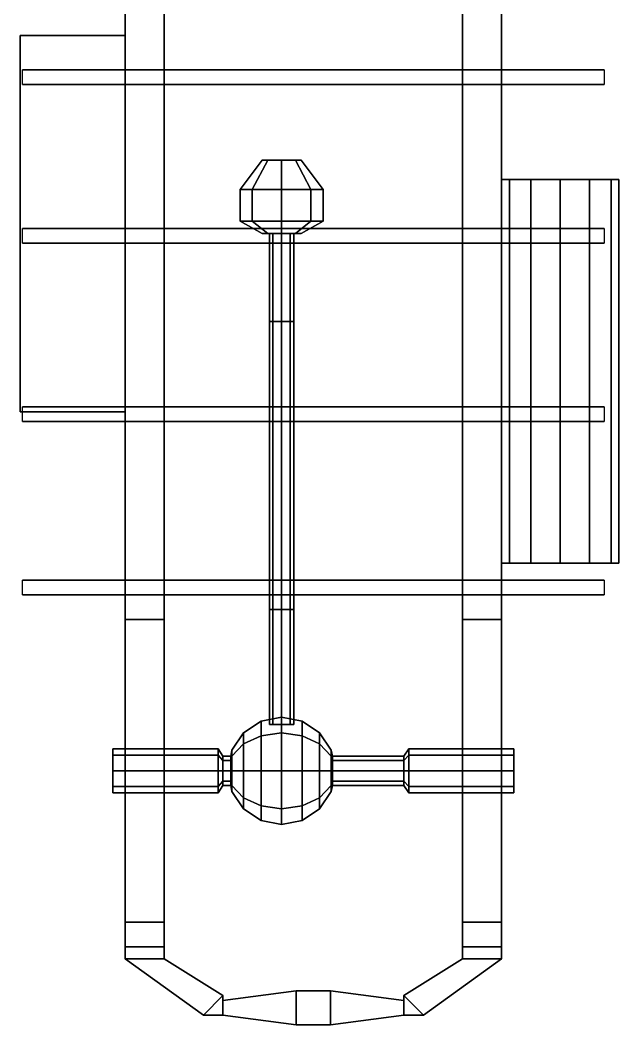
# Model space of a CAD drawing. Extents: x -1.2 to 1.25, y -3.04 to 3.27.
# Drawn here: x -1.2 to 1.25, y -3.04 to 1.073 of the extents above; entities that cross this region are included whole.
import ezdxf

# ---------------------------------------------------------------- set-up
doc = ezdxf.new("R2010")
doc.units = 0
doc.layers.add('FRAME', color=5, linetype='CONTINUOUS')

msp = doc.modelspace()

# ---------------------------------------------------------------- linework, layer by layer
at = {"layer": 'FRAME'}
for points in [[(-0.77, 2.84, 1.2), (-0.77, 2.84, 0.99), (-0.77, -2.77, 0.99), (-0.77, -2.77, 1.2)], [(-0.77, -2.77, 0.99), (-0.77, 2.84, 0.99), (-0.61, 2.68, 0.99), (-0.61, -2.77, 0.99)], [(0.61, -2.77, 0.99), (0.61, 2.68, 0.99), (0.77, 2.84, 0.99), (0.77, -2.77, 0.99)], [(0.77, -2.77, 0.99), (0.77, 2.84, 0.99), (0.77, 2.84, 1.2), (0.77, -2.77, 1.2)], [(-0.61, -2.77, 0.99), (-0.61, 2.68, 0.99), (-0.61, 2.68, 1.2), (-0.61, -2.77, 1.2)], [(0.61, 2.68, 1.2), (0.61, 2.68, 0.99), (0.61, -2.77, 0.99), (0.61, -2.77, 1.2)], [(-0.77, 2.56, 1.37), (-0.77, 2.56, 1.2), (-0.77, -1.28, 1.2), (-0.77, -1.28, 1.37)], [(-0.61, -1.28, 1.37), (-0.61, 2.56, 1.37), (-0.77, 2.56, 1.37), (-0.77, -1.28, 1.37)], [(-0.61, -1.28, 1.2), (-0.61, 2.56, 1.2), (-0.61, 2.56, 1.37), (-0.61, -1.28, 1.37)], [(0.61, 2.56, 1.37), (0.61, 2.56, 1.2), (0.61, -1.28, 1.2), (0.61, -1.28, 1.37)], [(0.77, -1.28, 1.37), (0.77, 2.56, 1.37), (0.61, 2.56, 1.37), (0.61, -1.28, 1.37)], [(0.77, -1.28, 1.2), (0.77, 2.56, 1.2), (0.77, 2.56, 1.37), (0.77, -1.28, 1.37)], [(-1.2, 1.01, 1.31), (-1.2, 1.01, 1.06), (-1.2, -0.53, 1.06), (-1.2, -0.53, 1.31)], [(-0.77, 1.01, 1.31), (-0.77, 1.01, 1.06), (-1.2, 1.01, 1.06), (-1.2, 1.01, 1.31)], [(-1.2, -0.53, 1.06), (-1.2, 1.01, 1.06), (-0.77, 1.01, 1.06), (-0.77, -0.53, 1.06)], [(-0.77, -0.53, 1.31), (-0.77, 1.01, 1.31), (-1.2, 1.01, 1.31), (-1.2, -0.53, 1.31)], [(-0.77, -0.53, 1.2), (-0.77, 1.01, 1.2), (-0.77, 1.01, 1.31), (-0.77, -0.53, 1.31)], [(1.19, 0.87, 1.56), (0.77, 0.87, 1.37), (-0.77, 0.87, 1.37), (-1.19, 0.87, 1.56)], [(-1.19, 0.87, 1.56), (-0.77, 0.87, 1.37), (-0.77, 0.81, 1.37), (-1.19, 0.81, 1.56)], [(0.77, 0.81, 1.37), (0.77, 0.87, 1.37), (1.19, 0.87, 1.56), (1.19, 0.81, 1.56)], [(-1.19, 0.81, 1.56), (-0.77, 0.81, 1.37), (0.77, 0.81, 1.37), (1.19, 0.81, 1.56)], [(-0.3, 0.38, 0.77), (-0.2502, 0.38, 0.8902), (-0.1866, 0.5, 0.8266), (-0.21, 0.5, 0.77)], [(-0.2502, 0.38, 0.6498), (-0.3, 0.38, 0.77), (-0.21, 0.5, 0.77), (-0.1866, 0.5, 0.7134)], [(-0.2502, 0.38, 0.8902), (-0.13, 0.38, 0.94), (-0.13, 0.5, 0.85), (-0.1866, 0.5, 0.8266)], [(-0.13, 0.38, 0.6), (-0.2502, 0.38, 0.6498), (-0.1866, 0.5, 0.7134), (-0.13, 0.5, 0.69)], [(-0.1866, 0.5, 0.8266), (-0.05, 0.5, 0.77), (-0.0734, 0.5, 0.7134), (-0.21, 0.5, 0.77)], [(-0.21, 0.5, 0.77), (-0.0734, 0.5, 0.7134), (-0.13, 0.5, 0.69), (-0.1866, 0.5, 0.7134)], [(-0.13, 0.5, 0.85), (-0.0734, 0.5, 0.8266), (-0.05, 0.5, 0.77), (-0.1866, 0.5, 0.8266)], [(-0.13, 0.38, 0.94), (-0.0098, 0.38, 0.8902), (-0.0734, 0.5, 0.8266), (-0.13, 0.5, 0.85)], [(-0.0098, 0.38, 0.6498), (-0.13, 0.38, 0.6), (-0.13, 0.5, 0.69), (-0.0734, 0.5, 0.7134)], [(-0.0098, 0.38, 0.8902), (0.04, 0.38, 0.77), (-0.05, 0.5, 0.77), (-0.0734, 0.5, 0.8266)], [(0.04, 0.38, 0.77), (-0.0098, 0.38, 0.6498), (-0.0734, 0.5, 0.7134), (-0.05, 0.5, 0.77)], [(0.77, -1.15, 1), (0.8022, -1.15, 1.12), (0.8022, 0.42, 1.12), (0.77, 0.42, 1)], [(0.8022, -1.15, 0.88), (0.77, -1.15, 1), (0.77, 0.42, 1), (0.8022, 0.42, 0.88)], [(0.8022, 0.42, 1.12), (1.13, 0.42, 0.7922), (1.01, 0.42, 0.76), (0.77, 0.42, 1)], [(0.77, 0.42, 1), (1.01, 0.42, 0.76), (0.89, 0.42, 0.7922), (0.8022, 0.42, 0.88)], [(0.8022, -1.15, 1.12), (0.89, -1.15, 1.2078), (0.89, 0.42, 1.2078), (0.8022, 0.42, 1.12)], [(0.89, -1.15, 0.7922), (0.8022, -1.15, 0.88), (0.8022, 0.42, 0.88), (0.89, 0.42, 0.7922)], [(0.89, 0.42, 1.2078), (1.2178, 0.42, 0.88), (1.13, 0.42, 0.7922), (0.8022, 0.42, 1.12)], [(0.89, -1.15, 1.2078), (1.01, -1.15, 1.24), (1.01, 0.42, 1.24), (0.89, 0.42, 1.2078)], [(1.01, -1.15, 0.76), (0.89, -1.15, 0.7922), (0.89, 0.42, 0.7922), (1.01, 0.42, 0.76)], [(1.01, 0.42, 1.24), (1.25, 0.42, 1), (1.2178, 0.42, 0.88), (0.89, 0.42, 1.2078)], [(1.01, -1.15, 1.24), (1.13, -1.15, 1.2078), (1.13, 0.42, 1.2078), (1.01, 0.42, 1.24)], [(1.13, -1.15, 0.7922), (1.01, -1.15, 0.76), (1.01, 0.42, 0.76), (1.13, 0.42, 0.7922)], [(1.13, 0.42, 1.2078), (1.2178, 0.42, 1.12), (1.25, 0.42, 1), (1.01, 0.42, 1.24)], [(1.13, -1.15, 1.2078), (1.2178, -1.15, 1.12), (1.2178, 0.42, 1.12), (1.13, 0.42, 1.2078)], [(1.2178, -1.15, 0.88), (1.13, -1.15, 0.7922), (1.13, 0.42, 0.7922), (1.2178, 0.42, 0.88)], [(1.2178, -1.15, 1.12), (1.25, -1.15, 1), (1.25, 0.42, 1), (1.2178, 0.42, 1.12)], [(1.25, -1.15, 1), (1.2178, -1.15, 0.88), (1.2178, 0.42, 0.88), (1.25, 0.42, 1)], [(-0.3, 0.25, 0.77), (-0.2502, 0.25, 0.8902), (-0.2502, 0.38, 0.8902), (-0.3, 0.38, 0.77)], [(-0.2502, 0.25, 0.6498), (-0.3, 0.25, 0.77), (-0.3, 0.38, 0.77), (-0.2502, 0.38, 0.6498)], [(-0.2502, 0.25, 0.8902), (-0.13, 0.25, 0.94), (-0.13, 0.38, 0.94), (-0.2502, 0.38, 0.8902)], [(-0.13, 0.25, 0.6), (-0.2502, 0.25, 0.6498), (-0.2502, 0.38, 0.6498), (-0.13, 0.38, 0.6)], [(-0.13, 0.25, 0.94), (-0.0098, 0.25, 0.8902), (-0.0098, 0.38, 0.8902), (-0.13, 0.38, 0.94)], [(-0.0098, 0.25, 0.6498), (-0.13, 0.25, 0.6), (-0.13, 0.38, 0.6), (-0.0098, 0.38, 0.6498)], [(-0.0098, 0.25, 0.8902), (0.04, 0.25, 0.77), (0.04, 0.38, 0.77), (-0.0098, 0.38, 0.8902)], [(0.04, 0.25, 0.77), (-0.0098, 0.25, 0.6498), (-0.0098, 0.38, 0.6498), (0.04, 0.38, 0.77)], [(-0.3, 0.25, 0.77), (-0.2502, 0.25, 0.6498), (-0.1866, 0.2, 0.7134), (-0.21, 0.2, 0.77)], [(-0.2502, 0.25, 0.8902), (-0.3, 0.25, 0.77), (-0.21, 0.2, 0.77), (-0.1866, 0.2, 0.8266)], [(-0.2502, 0.25, 0.6498), (-0.13, 0.25, 0.6), (-0.13, 0.2, 0.69), (-0.1866, 0.2, 0.7134)], [(-0.13, 0.25, 0.94), (-0.2502, 0.25, 0.8902), (-0.1866, 0.2, 0.8266), (-0.13, 0.2, 0.85)], [(-0.13, 0.25, 0.6), (-0.0098, 0.25, 0.6498), (-0.0734, 0.2, 0.7134), (-0.13, 0.2, 0.69)], [(-0.0098, 0.25, 0.8902), (-0.13, 0.25, 0.94), (-0.13, 0.2, 0.85), (-0.0734, 0.2, 0.8266)], [(-0.0098, 0.25, 0.6498), (0.04, 0.25, 0.77), (-0.05, 0.2, 0.77), (-0.0734, 0.2, 0.7134)], [(0.04, 0.25, 0.77), (-0.0098, 0.25, 0.8902), (-0.0734, 0.2, 0.8266), (-0.05, 0.2, 0.77)], [(1.19, 0.22, 1.56), (0.77, 0.22, 1.37), (-0.77, 0.22, 1.37), (-1.19, 0.22, 1.56)], [(-1.19, 0.22, 1.56), (-0.77, 0.22, 1.37), (-0.77, 0.16, 1.37), (-1.19, 0.16, 1.56)], [(0.77, 0.16, 1.37), (0.77, 0.22, 1.37), (1.19, 0.22, 1.56), (1.19, 0.16, 1.56)], [(-0.21, 0.2, 0.77), (-0.1866, 0.2, 0.7134), (-0.1654, 0.2, 0.7346), (-0.18, 0.2, 0.77)], [(-0.1866, 0.2, 0.8266), (-0.21, 0.2, 0.77), (-0.18, 0.2, 0.77), (-0.1654, 0.2, 0.8054)], [(-0.1866, 0.2, 0.7134), (-0.13, 0.2, 0.69), (-0.13, 0.2, 0.72), (-0.1654, 0.2, 0.7346)], [(-0.13, 0.2, 0.85), (-0.1866, 0.2, 0.8266), (-0.1654, 0.2, 0.8054), (-0.13, 0.2, 0.82)], [(-0.18, -0.16, 0.77), (-0.1654, -0.16, 0.8054), (-0.1654, 0.2, 0.8054), (-0.18, 0.2, 0.77)], [(-0.1654, -0.16, 0.7346), (-0.18, -0.16, 0.77), (-0.18, 0.2, 0.77), (-0.1654, 0.2, 0.7346)], [(-0.1654, -0.16, 0.8054), (-0.13, -0.16, 0.82), (-0.13, 0.2, 0.82), (-0.1654, 0.2, 0.8054)], [(-0.13, -0.16, 0.72), (-0.1654, -0.16, 0.7346), (-0.1654, 0.2, 0.7346), (-0.13, 0.2, 0.72)], [(-0.13, -0.16, 0.82), (-0.0946, -0.16, 0.8054), (-0.0946, 0.2, 0.8054), (-0.13, 0.2, 0.82)], [(-0.0946, -0.16, 0.7346), (-0.13, -0.16, 0.72), (-0.13, 0.2, 0.72), (-0.0946, 0.2, 0.7346)], [(-0.0734, 0.2, 0.8266), (-0.13, 0.2, 0.85), (-0.13, 0.2, 0.82), (-0.0946, 0.2, 0.8054)], [(-0.13, 0.2, 0.69), (-0.0734, 0.2, 0.7134), (-0.0946, 0.2, 0.7346), (-0.13, 0.2, 0.72)], [(-0.0946, -0.16, 0.8054), (-0.08, -0.16, 0.77), (-0.08, 0.2, 0.77), (-0.0946, 0.2, 0.8054)], [(-0.08, -0.16, 0.77), (-0.0946, -0.16, 0.7346), (-0.0946, 0.2, 0.7346), (-0.08, 0.2, 0.77)], [(-0.05, 0.2, 0.77), (-0.0734, 0.2, 0.8266), (-0.0946, 0.2, 0.8054), (-0.08, 0.2, 0.77)], [(-0.0734, 0.2, 0.7134), (-0.05, 0.2, 0.77), (-0.08, 0.2, 0.77), (-0.0946, 0.2, 0.7346)], [(-1.19, 0.16, 1.56), (-0.77, 0.16, 1.37), (0.77, 0.16, 1.37), (1.19, 0.16, 1.56)], [(-0.18, -1.34, 0.66), (-0.1654, -1.34, 0.6954), (-0.1654, -0.16, 0.8054), (-0.18, -0.16, 0.77)], [(-0.1654, -1.34, 0.6246), (-0.18, -1.34, 0.66), (-0.18, -0.16, 0.77), (-0.1654, -0.16, 0.7346)], [(-0.1654, -1.34, 0.6954), (-0.13, -1.34, 0.71), (-0.13, -0.16, 0.82), (-0.1654, -0.16, 0.8054)], [(-0.13, -1.34, 0.61), (-0.1654, -1.34, 0.6246), (-0.1654, -0.16, 0.7346), (-0.13, -0.16, 0.72)], [(-0.13, -1.34, 0.71), (-0.0946, -1.34, 0.6954), (-0.0946, -0.16, 0.8054), (-0.13, -0.16, 0.82)], [(-0.0946, -1.34, 0.6246), (-0.13, -1.34, 0.61), (-0.13, -0.16, 0.72), (-0.0946, -0.16, 0.7346)], [(-0.0946, -1.34, 0.6954), (-0.08, -1.34, 0.66), (-0.08, -0.16, 0.77), (-0.0946, -0.16, 0.8054)], [(-0.08, -1.34, 0.66), (-0.0946, -1.34, 0.6246), (-0.0946, -0.16, 0.7346), (-0.08, -0.16, 0.77)], [(-1.2, -0.53, 1.31), (-1.2, -0.53, 1.06), (-0.77, -0.53, 1.06), (-0.77, -0.53, 1.31)], [(1.19, -0.51, 1.56), (0.77, -0.51, 1.37), (-0.77, -0.51, 1.37), (-1.19, -0.51, 1.56)], [(-1.19, -0.51, 1.56), (-0.77, -0.51, 1.37), (-0.77, -0.57, 1.37), (-1.19, -0.57, 1.56)], [(0.77, -0.57, 1.37), (0.77, -0.51, 1.37), (1.19, -0.51, 1.56), (1.19, -0.57, 1.56)], [(-1.19, -0.57, 1.56), (-0.77, -0.57, 1.37), (0.77, -0.57, 1.37), (1.19, -0.57, 1.56)], [(1.01, -1.15, 1.24), (0.77, -1.15, 1), (0.8022, -1.15, 0.88), (1.13, -1.15, 1.2078)], [(0.89, -1.15, 1.2078), (0.8022, -1.15, 1.12), (0.77, -1.15, 1), (1.01, -1.15, 1.24)], [(1.13, -1.15, 1.2078), (0.8022, -1.15, 0.88), (0.89, -1.15, 0.7922), (1.2178, -1.15, 1.12)], [(1.2178, -1.15, 1.12), (0.89, -1.15, 0.7922), (1.01, -1.15, 0.76), (1.25, -1.15, 1)], [(1.25, -1.15, 1), (1.01, -1.15, 0.76), (1.13, -1.15, 0.7922), (1.2178, -1.15, 0.88)], [(1.19, -1.22, 1.56), (0.77, -1.22, 1.37), (-0.77, -1.22, 1.37), (-1.19, -1.22, 1.56)], [(-1.19, -1.22, 1.56), (-0.77, -1.22, 1.37), (-0.77, -1.28, 1.37), (-1.19, -1.28, 1.56)], [(0.77, -1.28, 1.37), (0.77, -1.22, 1.37), (1.19, -1.22, 1.56), (1.19, -1.28, 1.56)], [(-1.19, -1.28, 1.56), (-0.77, -1.28, 1.37), (0.77, -1.28, 1.37), (1.19, -1.28, 1.56)], [(-0.61, -2.77, 1.2), (-0.61, -1.28, 1.2), (-0.77, -1.28, 1.2), (-0.77, -2.77, 1.2)], [(-0.77, -1.28, 0.99), (-0.77, -1.28, 0.86), (-0.77, -1.38, 0.89), (-0.77, -1.38, 0.99)], [(-0.61, -1.28, 0.99), (-0.61, -1.28, 0.86), (-0.77, -1.28, 0.86), (-0.77, -1.28, 0.99)], [(-0.77, -1.28, 0.86), (-0.77, -2, 0.71), (-0.77, -2, 0.82), (-0.77, -1.38, 0.89)], [(-0.61, -1.28, 0.86), (-0.61, -2, 0.71), (-0.77, -2, 0.71), (-0.77, -1.28, 0.86)], [(-0.77, -1.28, 1.37), (-0.77, -1.28, 1.2), (-0.61, -1.28, 1.2), (-0.61, -1.28, 1.37)], [(-0.61, -1.38, 0.89), (-0.61, -1.28, 0.86), (-0.61, -1.28, 0.99), (-0.61, -1.38, 0.99)], [(-0.61, -2, 0.82), (-0.61, -2, 0.71), (-0.61, -1.28, 0.86), (-0.61, -1.38, 0.89)], [(0.77, -2.77, 1.2), (0.77, -1.28, 1.2), (0.61, -1.28, 1.2), (0.61, -2.77, 1.2)], [(0.61, -1.28, 0.86), (0.61, -2, 0.71), (0.61, -2, 0.82), (0.61, -1.38, 0.89)], [(0.61, -1.28, 0.99), (0.61, -1.28, 0.86), (0.61, -1.38, 0.89), (0.61, -1.38, 0.99)], [(0.77, -1.28, 0.99), (0.77, -1.28, 0.86), (0.61, -1.28, 0.86), (0.61, -1.28, 0.99)], [(0.77, -1.28, 0.86), (0.77, -2, 0.71), (0.61, -2, 0.71), (0.61, -1.28, 0.86)], [(0.61, -1.28, 1.37), (0.61, -1.28, 1.2), (0.77, -1.28, 1.2), (0.77, -1.28, 1.37)], [(0.77, -2, 0.82), (0.77, -2, 0.71), (0.77, -1.28, 0.86), (0.77, -1.38, 0.89)], [(0.77, -1.38, 0.89), (0.77, -1.28, 0.86), (0.77, -1.28, 0.99), (0.77, -1.38, 0.99)], [(-0.18, -1.81, 0.66), (-0.1654, -1.81, 0.6954), (-0.1654, -1.34, 0.6954), (-0.18, -1.34, 0.66)], [(-0.1654, -1.81, 0.6246), (-0.18, -1.81, 0.66), (-0.18, -1.34, 0.66), (-0.1654, -1.34, 0.6246)], [(-0.1654, -1.81, 0.6954), (-0.13, -1.81, 0.71), (-0.13, -1.34, 0.71), (-0.1654, -1.34, 0.6954)], [(-0.13, -1.81, 0.61), (-0.1654, -1.81, 0.6246), (-0.1654, -1.34, 0.6246), (-0.13, -1.34, 0.61)], [(-0.13, -1.81, 0.71), (-0.0946, -1.81, 0.6954), (-0.0946, -1.34, 0.6954), (-0.13, -1.34, 0.71)], [(-0.0946, -1.81, 0.6246), (-0.13, -1.81, 0.61), (-0.13, -1.34, 0.61), (-0.0946, -1.34, 0.6246)], [(-0.0946, -1.81, 0.6954), (-0.08, -1.81, 0.66), (-0.08, -1.34, 0.66), (-0.0946, -1.34, 0.6954)], [(-0.08, -1.81, 0.66), (-0.0946, -1.81, 0.6246), (-0.0946, -1.34, 0.6246), (-0.08, -1.34, 0.66)], [(-0.77, -1.38, 0.99), (-0.77, -1.38, 0.89), (-0.61, -1.38, 0.89), (-0.61, -1.38, 0.99)], [(-0.77, -1.38, 0.89), (-0.77, -2, 0.82), (-0.61, -2, 0.82), (-0.61, -1.38, 0.89)], [(0.61, -1.38, 0.89), (0.61, -2, 0.82), (0.77, -2, 0.82), (0.77, -1.38, 0.89)], [(0.61, -1.38, 0.99), (0.61, -1.38, 0.89), (0.77, -1.38, 0.89), (0.77, -1.38, 0.99)], [(-0.2142, -1.8563, 0.5163), (-0.2856, -1.89, 0.55), (-0.2856, -1.8444, 0.66), (-0.2142, -1.7967, 0.66)], [(-0.2142, -1.7967, 0.66), (-0.2856, -1.8444, 0.66), (-0.2856, -1.89, 0.77), (-0.2142, -1.8563, 0.8037)], [(-0.13, -1.8444, 0.5044), (-0.2142, -1.8563, 0.5163), (-0.2142, -1.7967, 0.66), (-0.13, -1.78, 0.66)], [(-0.13, -1.78, 0.66), (-0.2142, -1.7967, 0.66), (-0.2142, -1.8563, 0.8037), (-0.13, -1.8444, 0.8156)], [(-0.0458, -1.8563, 0.5163), (-0.13, -1.8444, 0.5044), (-0.13, -1.78, 0.66), (-0.0458, -1.7967, 0.66)], [(-0.0458, -1.7967, 0.66), (-0.13, -1.78, 0.66), (-0.13, -1.8444, 0.8156), (-0.0458, -1.8563, 0.8037)], [(0.0256, -1.89, 0.55), (-0.0458, -1.8563, 0.5163), (-0.0458, -1.7967, 0.66), (0.0256, -1.8444, 0.66)], [(0.0256, -1.8444, 0.66), (-0.0458, -1.7967, 0.66), (-0.0458, -1.8563, 0.8037), (0.0256, -1.89, 0.77)], [(-0.2856, -1.89, 0.55), (-0.3333, -1.9405, 0.6005), (-0.3333, -1.9158, 0.66), (-0.2856, -1.8444, 0.66)], [(-0.2856, -1.8444, 0.66), (-0.3333, -1.9158, 0.66), (-0.3333, -1.9405, 0.7195), (-0.2856, -1.89, 0.77)], [(-0.13, -2, 0.44), (-0.2142, -2, 0.4567), (-0.2142, -1.8563, 0.5163), (-0.13, -1.8444, 0.5044)], [(-0.13, -1.8444, 0.8156), (-0.2142, -1.8563, 0.8037), (-0.2142, -2, 0.8633), (-0.13, -2, 0.88)], [(-0.0458, -2, 0.4567), (-0.13, -2, 0.44), (-0.13, -1.8444, 0.5044), (-0.0458, -1.8563, 0.5163)], [(-0.0458, -1.8563, 0.8037), (-0.13, -1.8444, 0.8156), (-0.13, -2, 0.88), (-0.0458, -2, 0.8633)], [(0.0733, -1.9405, 0.6005), (0.0256, -1.89, 0.55), (0.0256, -1.8444, 0.66), (0.0733, -1.9158, 0.66)], [(0.0733, -1.9158, 0.66), (0.0256, -1.8444, 0.66), (0.0256, -1.89, 0.77), (0.0733, -1.9405, 0.7195)], [(-0.2856, -2, 0.5044), (-0.3333, -2, 0.5758), (-0.3333, -1.9405, 0.6005), (-0.2856, -1.89, 0.55)], [(-0.2856, -1.89, 0.77), (-0.3333, -1.9405, 0.7195), (-0.3333, -2, 0.7442), (-0.2856, -2, 0.8156)], [(-0.2142, -2, 0.4567), (-0.2856, -2, 0.5044), (-0.2856, -1.89, 0.55), (-0.2142, -1.8563, 0.5163)], [(-0.2142, -1.8563, 0.8037), (-0.2856, -1.89, 0.77), (-0.2856, -2, 0.8156), (-0.2142, -2, 0.8633)], [(0.0256, -2, 0.5044), (-0.0458, -2, 0.4567), (-0.0458, -1.8563, 0.5163), (0.0256, -1.89, 0.55)], [(0.0256, -1.89, 0.77), (-0.0458, -1.8563, 0.8037), (-0.0458, -2, 0.8633), (0.0256, -2, 0.8156)], [(0.0733, -2, 0.5758), (0.0256, -2, 0.5044), (0.0256, -1.89, 0.55), (0.0733, -1.9405, 0.6005)], [(0.0733, -1.9405, 0.7195), (0.0256, -1.89, 0.77), (0.0256, -2, 0.8156), (0.0733, -2, 0.7442)], [(-0.39, -1.91, 0.66), (-0.39, -1.9364, 0.5964), (-0.82, -1.9364, 0.5964), (-0.82, -1.91, 0.66)], [(-0.39, -1.9364, 0.7236), (-0.39, -1.91, 0.66), (-0.82, -1.91, 0.66), (-0.82, -1.9364, 0.7236)], [(-0.39, -1.9364, 0.5964), (-0.39, -1.91, 0.66), (-0.37, -1.94, 0.66), (-0.37, -1.9576, 0.6176)], [(-0.39, -1.91, 0.66), (-0.39, -1.9364, 0.7236), (-0.37, -1.9576, 0.7024), (-0.37, -1.94, 0.66)], [(-0.3381, -1.94, 0.66), (-0.3333, -1.9158, 0.66), (-0.3333, -1.9405, 0.6005), (-0.3381, -1.9576, 0.6176)], [(-0.3381, -1.9576, 0.7024), (-0.3333, -1.9405, 0.7195), (-0.3333, -1.9158, 0.66), (-0.3381, -1.94, 0.66)], [(0.0781, -1.9576, 0.6176), (0.0733, -1.9405, 0.6005), (0.0733, -1.9158, 0.66), (0.0781, -1.94, 0.66)], [(0.0781, -1.94, 0.66), (0.0733, -1.9158, 0.66), (0.0733, -1.9405, 0.7195), (0.0781, -1.9576, 0.7024)], [(0.39, -1.9364, 0.7236), (0.39, -1.91, 0.66), (0.37, -1.94, 0.66), (0.37, -1.9576, 0.7024)], [(0.39, -1.91, 0.66), (0.39, -1.9364, 0.5964), (0.37, -1.9576, 0.6176), (0.37, -1.94, 0.66)], [(0.39, -1.91, 0.66), (0.39, -1.9364, 0.7236), (0.82, -1.9364, 0.7236), (0.82, -1.91, 0.66)], [(0.39, -1.9364, 0.5964), (0.39, -1.91, 0.66), (0.82, -1.91, 0.66), (0.82, -1.9364, 0.5964)], [(-0.39, -1.9364, 0.5964), (-0.39, -2, 0.57), (-0.82, -2, 0.57), (-0.82, -1.9364, 0.5964)], [(-0.39, -2, 0.75), (-0.39, -1.9364, 0.7236), (-0.82, -1.9364, 0.7236), (-0.82, -2, 0.75)], [(-0.39, -2, 0.57), (-0.39, -1.9364, 0.5964), (-0.37, -1.9576, 0.6176), (-0.37, -2, 0.6)], [(-0.39, -1.9364, 0.7236), (-0.39, -2, 0.75), (-0.37, -2, 0.72), (-0.37, -1.9576, 0.7024)], [(-0.3381, -1.94, 0.66), (-0.3381, -1.9576, 0.6176), (-0.37, -1.9576, 0.6176), (-0.37, -1.94, 0.66)], [(-0.3381, -1.9576, 0.7024), (-0.3381, -1.94, 0.66), (-0.37, -1.94, 0.66), (-0.37, -1.9576, 0.7024)], [(-0.3381, -1.9576, 0.6176), (-0.3381, -2, 0.6), (-0.37, -2, 0.6), (-0.37, -1.9576, 0.6176)], [(-0.3381, -2, 0.72), (-0.3381, -1.9576, 0.7024), (-0.37, -1.9576, 0.7024), (-0.37, -2, 0.72)], [(-0.3381, -1.9576, 0.6176), (-0.3333, -1.9405, 0.6005), (-0.3333, -2, 0.5758), (-0.3381, -2, 0.6)], [(-0.3381, -2, 0.72), (-0.3333, -2, 0.7442), (-0.3333, -1.9405, 0.7195), (-0.3381, -1.9576, 0.7024)], [(0.0781, -1.9576, 0.7024), (0.0733, -1.9405, 0.7195), (0.0733, -2, 0.7442), (0.0781, -2, 0.72)], [(0.0781, -2, 0.6), (0.0733, -2, 0.5758), (0.0733, -1.9405, 0.6005), (0.0781, -1.9576, 0.6176)], [(0.0781, -1.94, 0.66), (0.0781, -1.9576, 0.7024), (0.37, -1.9576, 0.7024), (0.37, -1.94, 0.66)], [(0.0781, -1.9576, 0.6176), (0.0781, -1.94, 0.66), (0.37, -1.94, 0.66), (0.37, -1.9576, 0.6176)], [(0.0781, -1.9576, 0.7024), (0.0781, -2, 0.72), (0.37, -2, 0.72), (0.37, -1.9576, 0.7024)], [(0.0781, -2, 0.6), (0.0781, -1.9576, 0.6176), (0.37, -1.9576, 0.6176), (0.37, -2, 0.6)], [(0.39, -2, 0.75), (0.39, -1.9364, 0.7236), (0.37, -1.9576, 0.7024), (0.37, -2, 0.72)], [(0.39, -1.9364, 0.5964), (0.39, -2, 0.57), (0.37, -2, 0.6), (0.37, -1.9576, 0.6176)], [(0.39, -1.9364, 0.7236), (0.39, -2, 0.75), (0.82, -2, 0.75), (0.82, -1.9364, 0.7236)], [(0.39, -2, 0.57), (0.39, -1.9364, 0.5964), (0.82, -1.9364, 0.5964), (0.82, -2, 0.57)], [(-0.39, -2, 0.57), (-0.39, -2.0636, 0.5964), (-0.82, -2.0636, 0.5964), (-0.82, -2, 0.57)], [(-0.39, -2.0636, 0.7236), (-0.39, -2, 0.75), (-0.82, -2, 0.75), (-0.82, -2.0636, 0.7236)], [(-0.61, -2.62, 0.89), (-0.61, -2, 0.82), (-0.77, -2, 0.82), (-0.77, -2.62, 0.89)], [(-0.77, -2.72, 0.86), (-0.77, -2, 0.71), (-0.61, -2, 0.71), (-0.61, -2.72, 0.86)], [(-0.77, -2, 0.82), (-0.77, -2, 0.71), (-0.77, -2.72, 0.86), (-0.77, -2.62, 0.89)], [(-0.61, -2.72, 0.86), (-0.61, -2, 0.71), (-0.61, -2, 0.82), (-0.61, -2.62, 0.89)], [(-0.39, -2.0636, 0.5964), (-0.39, -2, 0.57), (-0.37, -2, 0.6), (-0.37, -2.0424, 0.6176)], [(-0.39, -2, 0.75), (-0.39, -2.0636, 0.7236), (-0.37, -2.0424, 0.7024), (-0.37, -2, 0.72)], [(-0.3381, -2, 0.6), (-0.3381, -2.0424, 0.6176), (-0.37, -2.0424, 0.6176), (-0.37, -2, 0.6)], [(-0.3381, -2.0424, 0.7024), (-0.3381, -2, 0.72), (-0.37, -2, 0.72), (-0.37, -2.0424, 0.7024)], [(-0.3381, -2, 0.6), (-0.3333, -2, 0.5758), (-0.3333, -2.0595, 0.6005), (-0.3381, -2.0424, 0.6176)], [(-0.3381, -2.0424, 0.7024), (-0.3333, -2.0595, 0.7195), (-0.3333, -2, 0.7442), (-0.3381, -2, 0.72)], [(-0.2856, -2.11, 0.55), (-0.3333, -2.0595, 0.6005), (-0.3333, -2, 0.5758), (-0.2856, -2, 0.5044)], [(-0.2856, -2, 0.8156), (-0.3333, -2, 0.7442), (-0.3333, -2.0595, 0.7195), (-0.2856, -2.11, 0.77)], [(-0.2142, -2.1437, 0.5163), (-0.2856, -2.11, 0.55), (-0.2856, -2, 0.5044), (-0.2142, -2, 0.4567)], [(-0.2142, -2, 0.8633), (-0.2856, -2, 0.8156), (-0.2856, -2.11, 0.77), (-0.2142, -2.1437, 0.8037)], [(-0.13, -2.1556, 0.5044), (-0.2142, -2.1437, 0.5163), (-0.2142, -2, 0.4567), (-0.13, -2, 0.44)], [(-0.13, -2, 0.88), (-0.2142, -2, 0.8633), (-0.2142, -2.1437, 0.8037), (-0.13, -2.1556, 0.8156)], [(-0.0458, -2.1437, 0.5163), (-0.13, -2.1556, 0.5044), (-0.13, -2, 0.44), (-0.0458, -2, 0.4567)], [(-0.0458, -2, 0.8633), (-0.13, -2, 0.88), (-0.13, -2.1556, 0.8156), (-0.0458, -2.1437, 0.8037)], [(0.0256, -2.11, 0.55), (-0.0458, -2.1437, 0.5163), (-0.0458, -2, 0.4567), (0.0256, -2, 0.5044)], [(0.0256, -2, 0.8156), (-0.0458, -2, 0.8633), (-0.0458, -2.1437, 0.8037), (0.0256, -2.11, 0.77)], [(0.0733, -2.0595, 0.6005), (0.0256, -2.11, 0.55), (0.0256, -2, 0.5044), (0.0733, -2, 0.5758)], [(0.0733, -2, 0.7442), (0.0256, -2, 0.8156), (0.0256, -2.11, 0.77), (0.0733, -2.0595, 0.7195)], [(0.0781, -2, 0.72), (0.0733, -2, 0.7442), (0.0733, -2.0595, 0.7195), (0.0781, -2.0424, 0.7024)], [(0.0781, -2.0424, 0.6176), (0.0733, -2.0595, 0.6005), (0.0733, -2, 0.5758), (0.0781, -2, 0.6)], [(0.0781, -2, 0.72), (0.0781, -2.0424, 0.7024), (0.37, -2.0424, 0.7024), (0.37, -2, 0.72)], [(0.0781, -2.0424, 0.6176), (0.0781, -2, 0.6), (0.37, -2, 0.6), (0.37, -2.0424, 0.6176)], [(0.39, -2.0636, 0.7236), (0.39, -2, 0.75), (0.37, -2, 0.72), (0.37, -2.0424, 0.7024)], [(0.39, -2, 0.57), (0.39, -2.0636, 0.5964), (0.37, -2.0424, 0.6176), (0.37, -2, 0.6)], [(0.39, -2, 0.75), (0.39, -2.0636, 0.7236), (0.82, -2.0636, 0.7236), (0.82, -2, 0.75)], [(0.39, -2.0636, 0.5964), (0.39, -2, 0.57), (0.82, -2, 0.57), (0.82, -2.0636, 0.5964)], [(0.61, -2, 0.82), (0.61, -2, 0.71), (0.61, -2.72, 0.86), (0.61, -2.62, 0.89)], [(0.61, -2.72, 0.86), (0.61, -2, 0.71), (0.77, -2, 0.71), (0.77, -2.72, 0.86)], [(0.77, -2.62, 0.89), (0.77, -2, 0.82), (0.61, -2, 0.82), (0.61, -2.62, 0.89)], [(0.77, -2.72, 0.86), (0.77, -2, 0.71), (0.77, -2, 0.82), (0.77, -2.62, 0.89)], [(-0.39, -2.09, 0.66), (-0.39, -2.0636, 0.5964), (-0.37, -2.0424, 0.6176), (-0.37, -2.06, 0.66)], [(-0.39, -2.0636, 0.7236), (-0.39, -2.09, 0.66), (-0.37, -2.06, 0.66), (-0.37, -2.0424, 0.7024)], [(-0.3381, -2.0424, 0.6176), (-0.3381, -2.06, 0.66), (-0.37, -2.06, 0.66), (-0.37, -2.0424, 0.6176)], [(-0.3381, -2.06, 0.66), (-0.3381, -2.0424, 0.7024), (-0.37, -2.0424, 0.7024), (-0.37, -2.06, 0.66)], [(-0.3381, -2.0424, 0.6176), (-0.3333, -2.0595, 0.6005), (-0.3333, -2.0842, 0.66), (-0.3381, -2.06, 0.66)], [(-0.3381, -2.06, 0.66), (-0.3333, -2.0842, 0.66), (-0.3333, -2.0595, 0.7195), (-0.3381, -2.0424, 0.7024)], [(0.0781, -2.0424, 0.7024), (0.0733, -2.0595, 0.7195), (0.0733, -2.0842, 0.66), (0.0781, -2.06, 0.66)], [(0.0781, -2.06, 0.66), (0.0733, -2.0842, 0.66), (0.0733, -2.0595, 0.6005), (0.0781, -2.0424, 0.6176)], [(0.0781, -2.0424, 0.7024), (0.0781, -2.06, 0.66), (0.37, -2.06, 0.66), (0.37, -2.0424, 0.7024)], [(0.0781, -2.06, 0.66), (0.0781, -2.0424, 0.6176), (0.37, -2.0424, 0.6176), (0.37, -2.06, 0.66)], [(0.39, -2.09, 0.66), (0.39, -2.0636, 0.7236), (0.37, -2.0424, 0.7024), (0.37, -2.06, 0.66)], [(0.39, -2.0636, 0.5964), (0.39, -2.09, 0.66), (0.37, -2.06, 0.66), (0.37, -2.0424, 0.6176)], [(-0.39, -2.0636, 0.5964), (-0.39, -2.09, 0.66), (-0.82, -2.09, 0.66), (-0.82, -2.0636, 0.5964)], [(-0.39, -2.09, 0.66), (-0.39, -2.0636, 0.7236), (-0.82, -2.0636, 0.7236), (-0.82, -2.09, 0.66)], [(-0.2856, -2.1556, 0.66), (-0.3333, -2.0842, 0.66), (-0.3333, -2.0595, 0.6005), (-0.2856, -2.11, 0.55)], [(-0.2856, -2.11, 0.77), (-0.3333, -2.0595, 0.7195), (-0.3333, -2.0842, 0.66), (-0.2856, -2.1556, 0.66)], [(0.0733, -2.0842, 0.66), (0.0256, -2.1556, 0.66), (0.0256, -2.11, 0.55), (0.0733, -2.0595, 0.6005)], [(0.0733, -2.0595, 0.7195), (0.0256, -2.11, 0.77), (0.0256, -2.1556, 0.66), (0.0733, -2.0842, 0.66)], [(0.39, -2.0636, 0.7236), (0.39, -2.09, 0.66), (0.82, -2.09, 0.66), (0.82, -2.0636, 0.7236)], [(0.39, -2.09, 0.66), (0.39, -2.0636, 0.5964), (0.82, -2.0636, 0.5964), (0.82, -2.09, 0.66)], [(-0.2142, -2.2033, 0.66), (-0.2856, -2.1556, 0.66), (-0.2856, -2.11, 0.55), (-0.2142, -2.1437, 0.5163)], [(-0.2142, -2.1437, 0.8037), (-0.2856, -2.11, 0.77), (-0.2856, -2.1556, 0.66), (-0.2142, -2.2033, 0.66)], [(0.0256, -2.1556, 0.66), (-0.0458, -2.2033, 0.66), (-0.0458, -2.1437, 0.5163), (0.0256, -2.11, 0.55)], [(0.0256, -2.11, 0.77), (-0.0458, -2.1437, 0.8037), (-0.0458, -2.2033, 0.66), (0.0256, -2.1556, 0.66)], [(-0.13, -2.22, 0.66), (-0.2142, -2.2033, 0.66), (-0.2142, -2.1437, 0.5163), (-0.13, -2.1556, 0.5044)], [(-0.13, -2.1556, 0.8156), (-0.2142, -2.1437, 0.8037), (-0.2142, -2.2033, 0.66), (-0.13, -2.22, 0.66)], [(-0.0458, -2.2033, 0.66), (-0.13, -2.22, 0.66), (-0.13, -2.1556, 0.5044), (-0.0458, -2.1437, 0.5163)], [(-0.0458, -2.1437, 0.8037), (-0.13, -2.1556, 0.8156), (-0.13, -2.22, 0.66), (-0.0458, -2.2033, 0.66)], [(-0.61, -2.62, 0.99), (-0.61, -2.62, 0.89), (-0.77, -2.62, 0.89), (-0.77, -2.62, 0.99)], [(-0.77, -2.62, 0.89), (-0.77, -2.72, 0.86), (-0.77, -2.72, 0.99), (-0.77, -2.62, 0.99)], [(-0.61, -2.72, 0.99), (-0.61, -2.72, 0.86), (-0.61, -2.62, 0.89), (-0.61, -2.62, 0.99)], [(0.61, -2.62, 0.89), (0.61, -2.72, 0.86), (0.61, -2.72, 0.99), (0.61, -2.62, 0.99)], [(0.77, -2.62, 0.99), (0.77, -2.62, 0.89), (0.61, -2.62, 0.89), (0.61, -2.62, 0.99)], [(0.77, -2.72, 0.99), (0.77, -2.72, 0.86), (0.77, -2.62, 0.89), (0.77, -2.62, 0.99)], [(-0.77, -2.72, 0.99), (-0.77, -2.72, 0.86), (-0.61, -2.72, 0.86), (-0.61, -2.72, 0.99)], [(0.61, -2.72, 0.99), (0.61, -2.72, 0.86), (0.77, -2.72, 0.86), (0.77, -2.72, 0.99)], [(-0.37, -2.92, 1.2), (-0.61, -2.77, 1.2), (-0.77, -2.77, 1.2), (-0.45, -3, 1.2)], [(-0.77, -2.77, 1.2), (-0.77, -2.77, 0.99), (-0.45, -3, 0.99), (-0.45, -3, 1.2)], [(-0.45, -3, 0.99), (-0.77, -2.77, 0.99), (-0.61, -2.77, 0.99), (-0.37, -2.92, 0.99)], [(-0.37, -2.92, 0.99), (-0.61, -2.77, 0.99), (-0.61, -2.77, 1.2), (-0.37, -2.92, 1.2)], [(0.37, -2.92, 1.2), (0.61, -2.77, 1.2), (0.61, -2.77, 0.99), (0.37, -2.92, 0.99)], [(0.45, -3, 1.2), (0.77, -2.77, 1.2), (0.61, -2.77, 1.2), (0.37, -2.92, 1.2)], [(0.37, -2.92, 0.99), (0.61, -2.77, 0.99), (0.77, -2.77, 0.99), (0.45, -3, 0.99)], [(0.77, -2.77, 0.99), (0.77, -2.77, 1.2), (0.45, -3, 1.2), (0.45, -3, 0.99)], [(-0.37, -3, 0.99), (-0.45, -3, 0.99), (-0.37, -2.92, 0.99), (-0.37, -3, 0.99)], [(-0.37, -3, 1.2), (-0.37, -2.92, 1.2), (-0.45, -3, 1.2), (-0.37, -3, 1.2)], [(-0.37, -2.94, 1.2), (-0.07, -2.9, 1.2), (-0.07, -2.9, 0.99), (-0.37, -2.94, 0.99)], [(-0.37, -2.94, 0.99), (-0.07, -2.9, 0.99), (-0.07, -3.04, 0.99), (-0.37, -3, 0.99)], [(-0.37, -3, 1.2), (-0.07, -3.04, 1.2), (-0.07, -2.9, 1.2), (-0.37, -2.94, 1.2)], [(-0.37, -2.94, 0.99), (-0.37, -2.92, 0.99), (-0.37, -2.92, 1.2), (-0.37, -2.94, 1.2)], [(0.07, -3.04, 0.99), (-0.07, -3.04, 0.99), (-0.07, -2.9, 0.99), (0.07, -2.9, 0.99)], [(0.07, -2.9, 1.2), (-0.07, -2.9, 1.2), (-0.07, -3.04, 1.2), (0.07, -3.04, 1.2)], [(-0.07, -2.9, 0.99), (-0.07, -2.9, 1.2), (0.07, -2.9, 1.2), (0.07, -2.9, 0.99)], [(0.37, -3, 0.99), (0.07, -3.04, 0.99), (0.07, -2.9, 0.99), (0.37, -2.94, 0.99)], [(0.37, -2.94, 1.2), (0.07, -2.9, 1.2), (0.07, -3.04, 1.2), (0.37, -3, 1.2)], [(0.07, -2.9, 0.99), (0.07, -2.9, 1.2), (0.37, -2.94, 1.2), (0.37, -2.94, 0.99)], [(0.37, -2.94, 1.2), (0.37, -2.92, 1.2), (0.37, -2.92, 0.99), (0.37, -2.94, 0.99)], [(0.37, -3, 1.2), (0.45, -3, 1.2), (0.37, -2.92, 1.2), (0.37, -3, 1.2)], [(0.37, -3, 0.99), (0.37, -2.92, 0.99), (0.45, -3, 0.99), (0.37, -3, 0.99)], [(-0.45, -3, 1.2), (-0.45, -3, 0.99), (-0.37, -3, 0.99), (-0.37, -3, 1.2)], [(-0.07, -3.04, 0.99), (-0.07, -3.04, 1.2), (-0.37, -3, 1.2), (-0.37, -3, 0.99)], [(0.37, -3, 1.2), (0.07, -3.04, 1.2), (0.07, -3.04, 0.99), (0.37, -3, 0.99)], [(0.45, -3, 0.99), (0.45, -3, 1.2), (0.37, -3, 1.2), (0.37, -3, 0.99)], [(0.07, -3.04, 1.2), (-0.07, -3.04, 1.2), (-0.07, -3.04, 0.99), (0.07, -3.04, 0.99)]]:
    msp.add_3dface(points, dxfattribs=at)

doc.saveas('drawing.dxf')
